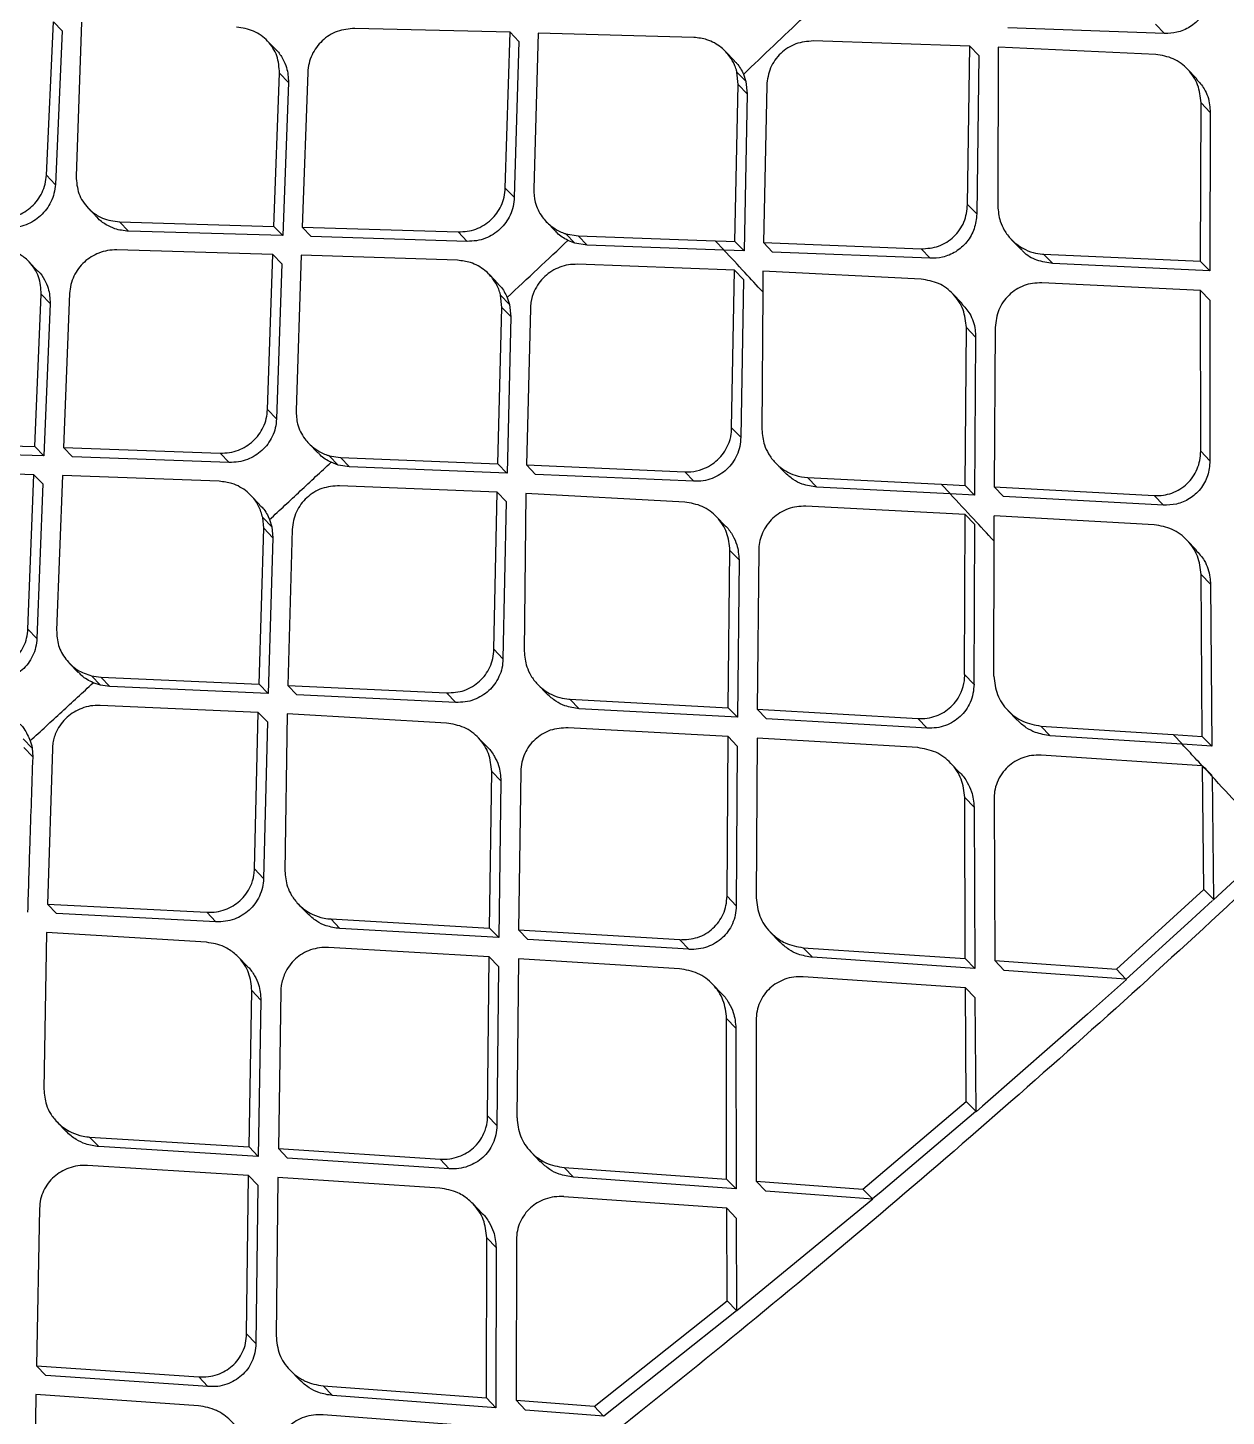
# Model space of a CAD drawing. Extents: x 0 to 84, y -21 to 126.
# Drawn here: x 71.775 to 73.091, y 10.282 to 11.807 of the extents above; entities that cross this region are included whole.
import ezdxf

# ---------------------------------------------------------------- set-up
doc = ezdxf.new("R2010")
doc.units = 0
doc.header["$MEASUREMENT"] = 0
doc.layers.add('1', color=4, linetype='Continuous')

# ---------------------------------------------------------------- blocks, each defined once
blk = doc.blocks.new('PRODIGY')
at = {"layer": '1', "color": 3, "linetype": 'Continuous', "lineweight": 25}
for p, q in [((71.7952, 11.6456), (71.8028, 11.814)), ((71.8125, 11.8039), (71.8028, 11.814)), ((71.8336, 11.8134), (71.8278, 11.6443)), ((72.3045, 11.8024), (72.1339, 11.8067)), ((73.0237, 11.8011), (72.8513, 11.8074)), ((73.0237, 11.8011), (73.0137, 11.8115)), ((71.8125, 11.8039), (71.805, 11.6354)), ((72.0475, 11.783), (72.0377, 11.7932)), ((72.2993, 11.6314), (72.3045, 11.8024)), ((72.3045, 11.8024), (72.3143, 11.7922)), ((72.3143, 11.7922), (72.3092, 11.6212)), ((72.3355, 11.8016), (72.3305, 11.6304)), ((72.5066, 11.7968), (72.3355, 11.8016)), ((72.8096, 11.7873), (72.6377, 11.7929)), ((72.5511, 11.7712), (72.5412, 11.7814)), ((72.8072, 11.6133), (72.8096, 11.7873)), ((72.8195, 11.7769), (72.8096, 11.7873)), ((72.8195, 11.7769), (72.8173, 11.6029)), ((72.8408, 11.7862), (72.8404, 11.6115)), ((73.0139, 11.7781), (72.8408, 11.7862)), ((72.0823, 11.7583), (72.0762, 11.5884)), ((72.5553, 11.7451), (72.5538, 11.7588)), ((72.5538, 11.7588), (72.5637, 11.7486)), ((73.0587, 11.7517), (73.0487, 11.7621)), ((72.0451, 11.5893), (72.0513, 11.7575)), ((72.0513, 11.7575), (72.0611, 11.7473)), ((72.0611, 11.7473), (72.0549, 11.5791)), ((72.5516, 11.5726), (72.5553, 11.7451)), ((72.5553, 11.7451), (72.5652, 11.7348)), ((72.561, 11.7563), (72.5637, 11.7484)), ((72.5637, 11.7484), (72.5652, 11.7348)), ((72.5865, 11.7441), (72.583, 11.5715)), ((72.5652, 11.7348), (72.5616, 11.5623)), ((73.0631, 11.5509), (73.0637, 11.7249)), ((73.0637, 11.7249), (73.0737, 11.7145)), ((73.0737, 11.7145), (73.0733, 11.5403)), ((71.7952, 11.6456), (71.8049, 11.6354)), ((72.2993, 11.6314), (72.3092, 11.6212)), ((71.8413, 11.6091), (71.851, 11.599)), ((72.8072, 11.6133), (72.8173, 11.6029)), ((71.8756, 11.5941), (72.0451, 11.5893)), ((71.8756, 11.5941), (71.8854, 11.5839)), ((72.3446, 11.5942), (72.3545, 11.5839)), ((72.0549, 11.5791), (71.8854, 11.5839)), ((72.0549, 11.5791), (72.0451, 11.5893)), ((72.0762, 11.5884), (72.2477, 11.5831)), ((72.0762, 11.5884), (72.086, 11.5782)), ((72.2576, 11.5728), (72.086, 11.5782)), ((72.2576, 11.5728), (72.2477, 11.5831)), ((72.3658, 11.5811), (72.3793, 11.5787)), ((72.3757, 11.5708), (72.3658, 11.5811)), ((72.3793, 11.5788), (72.3892, 11.5685)), ((72.3793, 11.5788), (72.5299, 11.5734)), ((72.044, 11.5584), (71.8727, 11.5634)), ((72.3757, 11.5708), (72.3682, 11.5738)), ((72.3892, 11.5685), (72.3757, 11.5708)), ((72.5395, 11.5631), (72.3892, 11.5685)), ((72.5299, 11.5734), (72.5398, 11.5631)), ((72.5616, 11.5623), (72.5397, 11.5631)), ((72.5516, 11.5726), (72.5616, 11.5623)), ((72.583, 11.5715), (72.7561, 11.5646)), ((72.583, 11.5715), (72.593, 11.5611)), ((72.7661, 11.5542), (72.593, 11.5611)), ((72.7561, 11.5646), (72.7661, 11.5542)), ((72.8552, 11.5749), (72.8653, 11.5645)), ((71.7858, 11.5402), (71.776, 11.5504)), ((72.0381, 11.3881), (72.044, 11.5584)), ((72.044, 11.5584), (72.0538, 11.5482)), ((72.0538, 11.5482), (72.048, 11.3779)), ((72.0751, 11.5575), (72.0694, 11.387)), ((72.2468, 11.552), (72.0751, 11.5575)), ((72.551, 11.5412), (72.3785, 11.5476)), ((72.8906, 11.5588), (73.0631, 11.5509)), ((72.8906, 11.5588), (72.9007, 11.5484)), ((73.0733, 11.5403), (72.9007, 11.5484)), ((73.0631, 11.5508), (73.0732, 11.5403)), ((72.2914, 11.5263), (72.2815, 11.5366)), ((72.548, 11.368), (72.551, 11.5412)), ((72.551, 11.5412), (72.561, 11.5309)), ((72.561, 11.5309), (72.558, 11.3576)), ((72.5824, 11.54), (72.5822, 11.5171)), ((72.7561, 11.5313), (72.5824, 11.54)), ((71.7826, 11.3473), (71.7895, 11.5148)), ((71.7895, 11.5148), (71.7993, 11.5046)), ((71.8207, 11.5155), (71.8139, 11.3462)), ((72.5822, 11.5171), (72.5813, 11.366)), ((72.801, 11.5048), (72.791, 11.5152)), ((73.0631, 11.5189), (72.8887, 11.5271)), ((73.0732, 11.5083), (73.0631, 11.5189)), ((73.0633, 11.3423), (73.0631, 11.5189)), ((71.7993, 11.5046), (71.7925, 11.3371)), ((72.2912, 11.3286), (72.2956, 11.5003)), ((72.2956, 11.5003), (72.2942, 11.5137)), ((72.2942, 11.5137), (72.3041, 11.5034)), ((72.2956, 11.5003), (72.3055, 11.4901)), ((72.3015, 11.5112), (72.3041, 11.5034)), ((72.3041, 11.5034), (72.3055, 11.49)), ((72.3269, 11.4992), (72.3227, 11.3273)), ((73.0732, 11.5083), (73.0735, 11.3317)), ((72.3055, 11.49), (72.3012, 11.3182)), ((72.8047, 11.3047), (72.8059, 11.4781)), ((72.8059, 11.4781), (72.8159, 11.4677)), ((72.8375, 11.4783), (72.8365, 11.3031)), ((72.8159, 11.4677), (72.8148, 11.2942)), ((72.0381, 11.3881), (72.048, 11.3779)), ((72.548, 11.368), (72.558, 11.3576)), ((71.6125, 11.3528), (71.7826, 11.3473)), ((71.7826, 11.3473), (71.7925, 11.3371)), ((72.0834, 11.3509), (72.0933, 11.3406)), ((71.7925, 11.3371), (71.6223, 11.3426)), ((71.8139, 11.3462), (71.8237, 11.336)), ((71.8139, 11.3462), (71.9861, 11.3402)), ((71.996, 11.33), (71.8237, 11.336)), ((71.9861, 11.3402), (71.996, 11.33)), ((72.1057, 11.3374), (72.1182, 11.3354)), ((72.1057, 11.3374), (72.1156, 11.3271)), ((72.1182, 11.3354), (72.2912, 11.3286)), ((72.1182, 11.3354), (72.1281, 11.3251)), ((73.0633, 11.3423), (73.0735, 11.3318)), ((71.7814, 11.3165), (71.6094, 11.3223)), ((71.7749, 11.147), (71.7814, 11.3165)), ((71.7814, 11.3165), (71.7913, 11.3063)), ((72.1156, 11.3271), (72.1079, 11.3301)), ((72.1281, 11.3251), (72.1156, 11.3271)), ((72.3012, 11.3182), (72.1281, 11.3251)), ((72.2912, 11.3286), (72.3011, 11.3182)), ((72.3227, 11.3273), (72.4964, 11.3197)), ((72.3227, 11.3273), (72.3326, 11.3169)), ((72.5065, 11.3093), (72.3326, 11.3169)), ((72.5064, 11.3093), (72.4964, 11.3197)), ((72.5961, 11.3296), (72.6061, 11.3191)), ((71.7913, 11.3063), (71.7848, 11.1367)), ((71.8127, 11.3155), (71.8063, 11.1457)), ((71.9851, 11.3093), (71.8127, 11.3155)), ((72.2905, 11.2973), (72.1173, 11.3043)), ((72.6315, 11.3134), (72.6416, 11.3029)), ((72.6315, 11.3134), (72.7781, 11.3061)), ((72.788, 11.2956), (72.6416, 11.3029)), ((72.7781, 11.3061), (72.7883, 11.2956)), ((72.7781, 11.3061), (72.8047, 11.3047)), ((72.8148, 11.2942), (72.8047, 11.3047)), ((72.8365, 11.3031), (73.0121, 11.2936)), ((72.8365, 11.3031), (72.8466, 11.2925)), ((72.0298, 11.2835), (72.0199, 11.2938)), ((72.2868, 11.1247), (72.2905, 11.2973)), ((72.3004, 11.287), (72.2905, 11.2973)), ((72.3004, 11.2869), (72.2968, 11.1143)), ((72.322, 11.296), (72.3202, 11.1226)), ((72.4964, 11.2865), (72.322, 11.296)), ((72.8148, 11.2942), (72.7881, 11.2956)), ((73.0223, 11.283), (72.8466, 11.2925)), ((73.0121, 11.2936), (73.0223, 11.283)), ((72.5414, 11.2599), (72.5313, 11.2703)), ((72.8045, 11.2728), (72.6295, 11.2818)), ((72.804, 11.097), (72.8045, 11.2728)), ((72.8045, 11.2728), (72.8147, 11.2623)), ((72.8363, 11.2434), (72.8364, 11.2712)), ((73.0122, 11.2615), (72.8364, 11.2712)), ((72.0288, 11.0865), (72.0339, 11.2576)), ((72.0339, 11.2576), (72.0328, 11.2695)), ((72.0328, 11.2695), (72.0427, 11.2593)), ((72.0339, 11.2576), (72.0438, 11.2473)), ((72.0403, 11.2672), (72.0427, 11.2593)), ((72.0427, 11.2593), (72.0438, 11.2473)), ((72.0653, 11.2564), (72.0604, 11.0851)), ((72.8147, 11.2623), (72.8142, 11.0864)), ((72.0438, 11.2473), (72.0388, 11.0762)), ((72.8361, 11.0951), (72.8363, 11.2434)), ((73.0584, 11.2341), (73.0482, 11.2447)), ((72.5443, 11.0606), (72.5461, 11.2333)), ((72.5461, 11.2333), (72.5562, 11.2229)), ((72.5779, 11.2334), (72.5762, 11.0589)), ((72.5562, 11.2229), (72.5544, 11.0501)), ((73.0638, 11.2068), (73.0741, 11.1962)), ((73.0651, 11.0291), (73.0638, 11.2068)), ((73.0741, 11.1962), (73.0754, 11.0184)), ((71.7749, 11.147), (71.7848, 11.1367)), ((72.2868, 11.1247), (72.2968, 11.1144)), ((71.8203, 11.1096), (71.8301, 11.0994)), ((71.8448, 11.0955), (71.8551, 11.094)), ((71.8448, 11.0955), (71.8547, 11.0852)), ((71.8547, 11.0852), (71.8466, 11.088)), ((71.8551, 11.094), (72.0288, 11.0865)), ((71.8551, 11.094), (71.865, 11.0837)), ((72.804, 11.097), (72.8142, 11.0864)), ((71.865, 11.0837), (71.8547, 11.0852)), ((72.0388, 11.0762), (71.865, 11.0837)), ((72.0288, 11.0865), (72.0388, 11.0762)), ((72.0604, 11.0851), (72.2348, 11.0768)), ((72.0604, 11.0851), (72.0704, 11.0747)), ((72.2449, 11.0664), (72.0704, 11.0747)), ((72.2348, 11.0768), (72.2449, 11.0664)), ((72.3349, 11.0862), (72.345, 11.0758)), ((72.028, 11.0554), (71.8541, 11.0631)), ((72.3704, 11.07), (72.5443, 11.0606)), ((72.3704, 11.07), (72.3805, 11.0595)), ((72.5544, 11.0501), (72.3805, 11.0595)), ((72.5544, 11.0501), (72.5443, 11.0606)), ((72.5762, 11.0589), (72.7525, 11.0487)), ((72.5762, 11.0589), (72.5863, 11.0483)), ((72.8516, 11.0574), (72.8618, 11.0468)), ((72.0237, 10.8835), (72.028, 11.0553)), ((72.028, 11.0554), (72.0379, 11.045)), ((72.0379, 11.045), (72.0337, 10.873)), ((72.0596, 11.0539), (72.0572, 10.8812)), ((72.2347, 11.0437), (72.0596, 11.0539)), ((72.7627, 11.0381), (72.5863, 11.0483)), ((72.7627, 11.0381), (72.7525, 11.0487)), ((71.7795, 11.0161), (71.7696, 11.0263)), ((72.2797, 11.0171), (72.2697, 11.0275)), ((72.544, 11.0289), (72.3683, 11.0385)), ((72.5429, 10.8537), (72.544, 11.0289)), ((72.5541, 11.0184), (72.544, 11.0289)), ((72.576, 11.0271), (72.575, 10.8517)), ((72.7524, 11.0167), (72.576, 11.0271)), ((72.898, 11.0298), (72.8878, 11.0404)), ((72.8878, 11.0404), (73.0329, 11.0312)), ((73.043, 11.0206), (72.898, 11.0298)), ((73.0329, 11.0312), (73.0432, 11.0206)), ((73.0329, 11.0312), (73.0651, 11.0291)), ((73.0651, 11.0291), (73.0754, 11.0184)), ((71.7801, 11.0066), (71.7702, 11.0169)), ((71.7795, 11.0161), (71.7801, 11.0066)), ((71.8017, 11.0155), (71.7963, 10.8449)), ((72.5541, 11.0184), (72.5531, 10.8431)), ((73.0755, 11.0184), (73.0431, 11.0206)), ((72.7988, 10.9892), (72.7885, 10.9998)), ((73.0648, 10.9968), (72.8879, 11.0083)), ((73.0669, 10.8609), (73.0654, 10.9961)), ((72.2819, 10.8185), (72.2844, 10.9906)), ((72.2844, 10.9906), (72.2945, 10.9801)), ((72.3163, 10.9905), (72.314, 10.8166)), ((73.0758, 10.9851), (73.0773, 10.8501)), ((72.2945, 10.9801), (72.2921, 10.808)), ((72.8041, 10.962), (72.8144, 10.9514)), ((72.8047, 10.785), (72.8041, 10.962)), ((72.8143, 10.9514), (72.8151, 10.7743)), ((72.8363, 10.96), (72.8371, 10.7828)), ((73.1441, 10.9113), (73.0771, 10.8491)), ((72.0237, 10.8835), (72.0337, 10.8731)), ((72.9708, 10.7733), (73.0669, 10.8609)), ((73.0669, 10.8609), (73.0773, 10.8502)), ((71.7963, 10.8449), (71.9714, 10.8359)), ((71.7963, 10.8449), (71.8062, 10.8345)), ((72.0719, 10.8449), (72.0819, 10.8344)), ((72.5429, 10.8537), (72.5531, 10.8431)), ((73.0763, 10.8489), (73.0491, 10.8239)), ((71.9814, 10.8255), (71.8062, 10.8345)), ((71.9714, 10.8359), (71.9814, 10.8255)), ((72.1075, 10.8285), (72.2819, 10.8185)), ((72.1075, 10.8285), (72.1175, 10.8181)), ((71.7953, 10.8138), (71.7923, 10.6417)), ((71.9711, 10.8029), (71.7953, 10.8138)), ((72.2921, 10.808), (72.1175, 10.8181)), ((72.2819, 10.8185), (72.2921, 10.808)), ((72.314, 10.8166), (72.4909, 10.8058)), ((72.314, 10.8166), (72.3242, 10.8061)), ((72.5905, 10.814), (72.6007, 10.8034)), ((73.0491, 10.8239), (72.9815, 10.7625)), ((72.5011, 10.7952), (72.3242, 10.8061)), ((72.4909, 10.8057), (72.5011, 10.7952)), ((72.0162, 10.7762), (72.0062, 10.7866)), ((72.2816, 10.7869), (72.1052, 10.7972)), ((72.2799, 10.6123), (72.2816, 10.7869)), ((72.2816, 10.7869), (72.2917, 10.7764)), ((72.3137, 10.7849), (72.3121, 10.6102)), ((72.4908, 10.7739), (72.3137, 10.7849)), ((72.6267, 10.797), (72.8047, 10.785)), ((72.637, 10.7864), (72.6267, 10.797)), ((72.8151, 10.7743), (72.637, 10.7864)), ((72.8047, 10.785), (72.815, 10.7743)), ((72.8371, 10.7828), (72.9708, 10.7733)), ((72.8371, 10.7828), (72.8475, 10.7721)), ((72.2917, 10.7763), (72.2901, 10.6017)), ((72.9812, 10.7625), (72.8475, 10.7721)), ((72.9708, 10.7733), (72.9812, 10.7625)), ((72.5372, 10.7463), (72.527, 10.7569)), ((72.8049, 10.7528), (72.6267, 10.765)), ((72.8058, 10.6281), (72.8049, 10.7528)), ((72.8049, 10.7528), (72.8153, 10.7421)), ((72.9817, 10.7621), (72.9391, 10.724)), ((72.0178, 10.5783), (72.0208, 10.7498)), ((72.0208, 10.7498), (72.0309, 10.7393)), ((72.0309, 10.7393), (72.028, 10.5678)), ((72.0529, 10.7496), (72.05, 10.5763)), ((72.8153, 10.7421), (72.8162, 10.6169)), ((72.9391, 10.724), (72.8235, 10.6229)), ((72.5425, 10.7192), (72.5527, 10.7086)), ((72.5425, 10.5428), (72.5425, 10.7192)), ((72.5527, 10.7086), (72.5528, 10.5321)), ((72.5748, 10.717), (72.575, 10.5404)), ((72.6922, 10.5317), (72.8058, 10.6281)), ((72.8162, 10.617), (72.7122, 10.5288)), ((72.8162, 10.6173), (72.8058, 10.6281)), ((72.8235, 10.6229), (72.8165, 10.6168)), ((71.8069, 10.6055), (71.817, 10.595)), ((72.2799, 10.6123), (72.2901, 10.6017)), ((71.8426, 10.589), (72.0178, 10.5783)), ((71.8426, 10.589), (71.8527, 10.5785)), ((72.028, 10.5678), (71.8527, 10.5785)), ((72.0178, 10.5783), (72.0279, 10.5678)), ((72.05, 10.5763), (72.2276, 10.5647)), ((72.05, 10.5763), (72.0601, 10.5657)), ((72.3275, 10.5726), (72.3378, 10.5619)), ((72.0173, 10.5468), (71.8403, 10.5578)), ((72.2378, 10.5541), (72.0601, 10.5657)), ((72.2378, 10.5541), (72.2276, 10.5647)), ((72.3639, 10.5555), (72.5425, 10.5428)), ((72.3639, 10.5555), (72.3741, 10.5448)), ((72.0151, 10.3727), (72.0173, 10.5468)), ((72.0173, 10.5468), (72.0275, 10.5362)), ((72.0495, 10.5447), (72.0475, 10.3705)), ((72.2273, 10.533), (72.0495, 10.5447)), ((72.5528, 10.5321), (72.3741, 10.5448)), ((72.5425, 10.5428), (72.5528, 10.5321)), ((72.575, 10.5404), (72.6922, 10.5317)), ((72.575, 10.5404), (72.5854, 10.5297)), ((72.0275, 10.5362), (72.0253, 10.3621)), ((72.5426, 10.5107), (72.3638, 10.5235)), ((72.703, 10.5209), (72.5854, 10.5297)), ((72.6922, 10.5317), (72.7026, 10.521)), ((72.7122, 10.5288), (72.7029, 10.521)), ((71.7876, 10.5106), (71.7842, 10.3377)), ((72.2738, 10.5052), (72.2636, 10.5159)), ((72.543, 10.4092), (72.5426, 10.5107)), ((72.5426, 10.5107), (72.5529, 10.5)), ((72.703, 10.5207), (72.5536, 10.398)), ((72.5529, 10.5), (72.5534, 10.3981)), ((72.2786, 10.3024), (72.279, 10.4782)), ((72.279, 10.4782), (72.2893, 10.4676)), ((72.2893, 10.4676), (72.2889, 10.2916)), ((72.3115, 10.4759), (72.3112, 10.2999)), ((72.3969, 10.2932), (72.543, 10.4092)), ((72.543, 10.4092), (72.5534, 10.3985)), ((72.5533, 10.3982), (72.4075, 10.2825)), ((72.0151, 10.3727), (72.0253, 10.3621)), ((71.7842, 10.3377), (71.9625, 10.3255)), ((71.7842, 10.3377), (71.7944, 10.3272)), ((71.9727, 10.3149), (71.7944, 10.3272)), ((71.9625, 10.3255), (71.9727, 10.3149)), ((72.0629, 10.3329), (72.0731, 10.3223)), ((72.0993, 10.3157), (72.2786, 10.3024)), ((72.1096, 10.305), (72.0993, 10.3157)), ((71.7837, 10.3063), (71.7812, 10.1325)), ((71.9621, 10.2938), (71.7837, 10.3063)), ((72.2889, 10.2916), (72.1096, 10.305)), ((72.2786, 10.3024), (72.2889, 10.2916)), ((72.3112, 10.2999), (72.3969, 10.2933)), ((72.3112, 10.2999), (72.3216, 10.2891)), ((72.2786, 10.2703), (72.0991, 10.2839)), ((72.4076, 10.2824), (72.3216, 10.2891)), ((72.4073, 10.2825), (72.3969, 10.2933))]:
    blk.add_line(p, q, dxfattribs=at)
at = {"layer": '1', "color": 3, "linetype": 'Continuous', "lineweight": 25, "flags": 128}
for points in [[(72.5299, 11.5734), (72.5421, 11.573), (72.5516, 11.5726)], [(73.0757, 10.9855), (73.0699, 10.9915), (73.0654, 10.9961)]]:
    blk.add_lwpolyline(points, dxfattribs=at)
at = {"layer": '1', "color": 3, "linetype": 'Continuous', "lineweight": 25}
for points, knots in [([(73.7038, 17.6398), (73.5881, 17.5307), (73.3529, 17.3088), (73.0099, 16.9848), (72.6861, 16.6786), (72.3966, 16.4046), (72.1528, 16.1737), (71.9512, 15.9828), (71.7883, 15.8284), (71.6432, 15.6909), (71.5188, 15.5731), (71.4173, 15.477), (71.3359, 15.3999), (71.2411, 15.31), (71.1121, 15.1878), (70.9471, 15.0316), (70.7602, 14.8547), (70.5548, 14.6603), (70.3367, 14.454), (70.0855, 14.2164), (69.8199, 13.9653), (69.5484, 13.7088), (69.3455, 13.5171), (69.2008, 13.3805), (69.097, 13.2825), (68.9815, 13.1734), (68.8462, 13.0458), (68.673, 12.8823), (68.4574, 12.6788), (68.1953, 12.4313), (67.8996, 12.1522), (67.5706, 11.8413), (67.2082, 11.4986), (66.8275, 11.1383), (66.5678, 10.8921), (66.4399, 10.7708)], [0, 0, 0, 0, 0.047732, 0.097021, 0.141602, 0.181473, 0.216643, 0.242357, 0.264803, 0.283982, 0.302359, 0.316221, 0.32592, 0.336001, 0.355428, 0.379237, 0.404198, 0.432652, 0.464067, 0.494314, 0.536393, 0.573752, 0.606394, 0.620146, 0.633459, 0.649229, 0.66783, 0.689262, 0.720711, 0.75677, 0.797442, 0.842721, 0.892609, 0.947115, 1, 1, 1, 1]), ([(75.0804, 13.2561), (74.9428, 13.0445), (74.6677, 12.6214), (74.2057, 12.0205), (73.7094, 11.4478), (73.1759, 10.9089), (72.6077, 10.4067), (72.0079, 9.9432), (71.3819, 9.5154), (70.9441, 9.264), (70.7251, 9.1383)], [0, 0, 0, 0, 0.125001, 0.250001, 0.375003, 0.499997, 0.624991, 0.749994, 0.874996, 1, 1, 1, 1]), ([(75.8605, 13.0614), (75.7386, 12.8638), (75.4948, 12.4689), (75.0898, 11.9019), (74.6579, 11.3567), (74.1979, 10.8373), (73.7092, 10.3479), (73.1931, 9.888), (72.6496, 9.4575), (72.0811, 9.057), (71.4924, 8.6838), (71.0844, 8.4617), (70.8804, 8.3507)], [0, 0, 0, 0, 0.100345, 0.20059, 0.300906, 0.400755, 0.500092, 0.599382, 0.699069, 0.799349, 0.899659, 1, 1, 1, 1]), ([(75.8755, 13.052), (75.867, 13.0382), (75.8447, 13.0019), (75.8043, 12.9359), (75.7574, 12.8592), (75.711, 12.7842), (75.6709, 12.7203), (75.6322, 12.6601), (75.5928, 12.5996), (75.5206, 12.4902), (75.4161, 12.3355), (75.2411, 12.0862), (75.0218, 11.7903), (74.7373, 11.4321), (74.4239, 11.0651), (74.0786, 10.6938), (73.687, 10.3075), (73.241, 9.9087), (72.7363, 9.5036), (72.2677, 9.1659), (71.8457, 8.8875), (71.5735, 8.7202), (71.394, 8.6148), (71.31, 8.5662), (71.2253, 8.5181), (71.1428, 8.472), (71.0579, 8.4253), (70.974, 8.3806), (70.9157, 8.3495), (70.8888, 8.3351)], [0, 0, 0, 0, 0.007015, 0.018363, 0.033423, 0.04585, 0.056436, 0.065972, 0.076735, 0.087612, 0.12255, 0.157338, 0.219069, 0.281467, 0.354684, 0.427219, 0.500115, 0.591822, 0.685047, 0.779145, 0.840884, 0.903128, 0.916964, 0.930721, 0.945004, 0.958992, 0.971501, 0.986828, 1, 1, 1, 1]), ([(76.4454, 12.9194), (76.3135, 12.7038), (76.0498, 12.2726), (75.614, 11.6516), (75.1474, 11.0555), (74.6487, 10.4893), (74.1199, 9.9537), (73.5582, 9.4518), (72.9657, 8.9824), (72.3453, 8.5468), (71.7027, 8.1424), (71.2576, 7.9022), (71.035, 7.7821)], [0, 0, 0, 0, 0.100262, 0.200594, 0.300842, 0.400493, 0.499762, 0.599107, 0.699009, 0.799378, 0.89967, 1, 1, 1, 1]), ([(77.0606, 12.7004), (76.9089, 12.4733), (76.6059, 12.0196), (76.1101, 11.3685), (75.5857, 10.7405), (75.031, 10.1383), (74.4811, 9.5944), (73.9431, 9.105), (73.4215, 8.6662), (72.8823, 8.2476), (72.3257, 7.8514), (71.7545, 7.4755), (71.3611, 7.2456), (71.1643, 7.1307)], [0, 0, 0, 0, 0.100069, 0.199912, 0.299747, 0.399786, 0.499827, 0.583023, 0.66622, 0.749552, 0.833045, 0.916507, 1, 1, 1, 1]), ([(71.1975, 7.0675), (71.2765, 7.1127), (71.4233, 7.1966), (71.624, 7.3175), (71.7909, 7.4205), (71.9265, 7.5062), (72.1474, 7.6486), (72.5764, 7.9359), (73.1798, 8.3773), (73.8419, 8.9153), (74.4224, 9.4346), (74.9502, 9.9497), (75.4285, 10.4555), (75.8005, 10.8822), (76.0761, 11.2174), (76.2583, 11.4472), (76.3979, 11.6293), (76.5051, 11.7727), (76.5936, 11.893), (76.7012, 12.0422), (76.8269, 12.2214), (76.9707, 12.4312), (77.0698, 12.583), (77.1227, 12.6641)], [0, 0, 0, 0, 0.0332, 0.06162, 0.085456, 0.104689, 0.120112, 0.181264, 0.292929, 0.392545, 0.492182, 0.576755, 0.661373, 0.745915, 0.78311, 0.81961, 0.852831, 0.866768, 0.884899, 0.907265, 0.93387, 0.964718, 1, 1, 1, 1]), ([(73.0746, 11.8503), (73.074, 11.8447), (73.0729, 11.8336), (73.0644, 11.8187), (73.0521, 11.8078), (73.0379, 11.8017), (73.0282, 11.8013), (73.0237, 11.8011)], [0, 0, 0, 0, 0.212117, 0.424567, 0.629362, 0.829581, 1, 1, 1, 1]), ([(72.0513, 11.7575), (72.0508, 11.764), (72.0498, 11.777), (72.039, 11.7934), (72.0234, 11.8052), (72.0104, 11.8071), (72.004, 11.8081)], [0, 0, 0, 0, 0.249657, 0.500264, 0.750573, 1, 1, 1, 1]), ([(72.1339, 11.8067), (72.1274, 11.8061), (72.1176, 11.8053), (72.1058, 11.7993), (72.0955, 11.7914), (72.0877, 11.7806), (72.0833, 11.7683), (72.0826, 11.7617), (72.0823, 11.7583)], [0, 0, 0, 0, 0.249856, 0.375697, 0.499849, 0.742668, 0.869518, 1, 1, 1, 1]), ([(72.5609, 11.7562), (72.5719, 11.7667), (72.594, 11.7877), (72.6161, 11.8087), (72.6272, 11.8192)], [0, 0, 0, 0, 0.499973, 1, 1, 1, 1]), ([(72.5538, 11.7588), (72.5538, 11.7589), (72.5538, 11.7589), (72.5537, 11.7591), (72.5535, 11.7599), (72.5528, 11.7625), (72.5506, 11.7681), (72.5457, 11.7769), (72.5361, 11.7871), (72.5223, 11.7949), (72.5114, 11.7962), (72.5066, 11.7968)], [0, 0, 0, 0, 0.00114, 0.003164, 0.010078, 0.035178, 0.130353, 0.28548, 0.500278, 0.776977, 1, 1, 1, 1]), ([(72.6377, 11.7929), (72.6312, 11.7924), (72.6213, 11.7916), (72.6096, 11.7855), (72.6018, 11.7795), (72.5953, 11.772), (72.5886, 11.7605), (72.5874, 11.7507), (72.5865, 11.7441)], [0, 0, 0, 0, 0.250133, 0.375518, 0.499564, 0.623568, 0.74924, 1, 1, 1, 1]), ([(72.0475, 11.783), (72.0476, 11.7829), (72.0508, 11.7802), (72.0548, 11.7736), (72.0603, 11.762), (72.0608, 11.7529), (72.0611, 11.7473)], [0, 0, 0, 0, 0.014387, 0.318827, 0.584782, 1, 1, 1, 1]), ([(73.0637, 11.7249), (73.0629, 11.7317), (73.0615, 11.7452), (73.0501, 11.7623), (73.0338, 11.7747), (73.0205, 11.777), (73.0139, 11.7781)], [0, 0, 0, 0, 0.249283, 0.50076, 0.751828, 1, 1, 1, 1]), ([(72.5508, 11.7709), (72.5517, 11.7701), (72.5563, 11.7662), (72.5589, 11.7607), (72.561, 11.7563)], [0, 0, 0, 0, 0.204804, 1, 1, 1, 1]), ([(73.0583, 11.7513), (73.0615, 11.7478), (73.0688, 11.7397), (73.0732, 11.7262), (73.0736, 11.7172), (73.0737, 11.7145)], [0, 0, 0, 0, 0.347189, 0.800684, 1, 1, 1, 1]), ([(71.7432, 11.5976), (71.7466, 11.5977), (71.7534, 11.598), (71.7659, 11.6016), (71.7799, 11.6102), (71.7896, 11.6234), (71.7941, 11.6357), (71.7948, 11.6422), (71.7952, 11.6456)], [0, 0, 0, 0, 0.133248, 0.260956, 0.499739, 0.742666, 0.869546, 1, 1, 1, 1]), ([(71.8278, 11.6443), (71.8283, 11.6378), (71.8294, 11.6248), (71.8391, 11.6102), (71.8491, 11.6022), (71.8604, 11.5962), (71.8691, 11.595), (71.8756, 11.5941)], [0, 0, 0, 0, 0.249425, 0.499844, 0.666161, 0.750756, 1, 1, 1, 1]), ([(71.805, 11.6354), (71.8046, 11.6321), (71.8039, 11.6255), (71.7994, 11.6133), (71.7897, 11.6001), (71.7757, 11.5915), (71.7631, 11.5878), (71.7564, 11.5876), (71.753, 11.5875)], [0, 0, 0, 0, 0.130424, 0.257323, 0.500275, 0.739028, 0.866751, 1, 1, 1, 1]), ([(72.2477, 11.5831), (72.2543, 11.5836), (72.2641, 11.5843), (72.276, 11.5903), (72.2863, 11.5981), (72.294, 11.609), (72.2984, 11.6213), (72.299, 11.628), (72.2993, 11.6314)], [0, 0, 0, 0, 0.250041, 0.376011, 0.499849, 0.741289, 0.868463, 1, 1, 1, 1]), ([(72.3092, 11.6212), (72.3089, 11.6178), (72.3083, 11.6111), (72.3039, 11.5987), (72.2944, 11.5854), (72.2804, 11.5767), (72.2678, 11.5731), (72.261, 11.5729), (72.2576, 11.5728)], [0, 0, 0, 0, 0.131558, 0.258764, 0.500135, 0.740048, 0.867513, 1, 1, 1, 1]), ([(72.3305, 11.6304), (72.3308, 11.6255), (72.3314, 11.6145), (72.3385, 11.6003), (72.3482, 11.5902), (72.3567, 11.5847), (72.3621, 11.5823), (72.3648, 11.5814), (72.3655, 11.5811), (72.3658, 11.5811), (72.3658, 11.5811)], [0, 0, 0, 0, 0.223748, 0.499686, 0.714145, 0.869131, 0.964436, 0.989693, 0.998817, 1, 1, 1, 1]), ([(72.7561, 11.5646), (72.7627, 11.565), (72.7726, 11.5657), (72.7844, 11.5717), (72.7922, 11.5777), (72.7986, 11.5853), (72.8053, 11.5968), (72.8065, 11.6067), (72.8072, 11.6133)], [0, 0, 0, 0, 0.2503863, 0.375898, 0.4994727, 0.6230611, 0.7488733, 1, 1, 1, 1]), ([(72.8404, 11.6115), (72.8409, 11.6059), (72.8418, 11.5966), (72.8475, 11.5844), (72.8555, 11.5738), (72.8665, 11.5653), (72.8785, 11.5604), (72.8865, 11.5588), (72.8902, 11.5588), (72.8906, 11.5588)], [0, 0, 0, 0, 0.207853, 0.343543, 0.500238, 0.705417, 0.857164, 0.984188, 1, 1, 1, 1]), ([(71.8854, 11.5839), (71.8803, 11.5845), (71.8716, 11.5855), (71.8602, 11.5912), (71.8536, 11.5956), (71.8511, 11.599), (71.8511, 11.599)], [0, 0, 0, 0, 0.39099, 0.667505, 0.997655, 1, 1, 1, 1]), ([(72.8173, 11.6029), (72.8167, 11.5974), (72.8155, 11.5864), (72.8071, 11.5717), (72.7947, 11.5608), (72.7804, 11.5547), (72.7706, 11.5543), (72.7661, 11.5542)], [0, 0, 0, 0, 0.210751, 0.421854, 0.625798, 0.826058, 1, 1, 1, 1]), ([(72.3681, 11.5739), (72.3638, 11.5762), (72.3587, 11.5789), (72.3552, 11.5834), (72.3547, 11.5841)], [0, 0, 0, 0, 0.842016, 1, 1, 1, 1]), ([(71.7895, 11.5148), (71.7891, 11.5213), (71.7881, 11.5343), (71.7786, 11.5489), (71.7687, 11.557), (71.7575, 11.5632), (71.7487, 11.5645), (71.7422, 11.5654)], [0, 0, 0, 0, 0.249529, 0.499984, 0.66177, 0.750878, 1, 1, 1, 1]), ([(71.8727, 11.5634), (71.8693, 11.5633), (71.8625, 11.5631), (71.85, 11.5595), (71.8359, 11.5509), (71.8262, 11.5376), (71.8217, 11.5254), (71.821, 11.5188), (71.8207, 11.5155)], [0, 0, 0, 0, 0.132305, 0.259678, 0.499558, 0.743665, 0.87029, 1, 1, 1, 1]), ([(72.3015, 11.5112), (72.3126, 11.5216), (72.3349, 11.5426), (72.3572, 11.5635), (72.3683, 11.574)], [0, 0, 0, 0, 0.499971, 1, 1, 1, 1]), ([(72.5822, 11.5173), (72.5757, 11.5243), (72.5614, 11.5397), (72.5472, 11.555), (72.5395, 11.5633)], [0, 0, 0, 0, 0.45965, 1, 1, 1, 1]), ([(72.9007, 11.5484), (72.8948, 11.5493), (72.8832, 11.5512), (72.871, 11.5579), (72.8666, 11.5637), (72.8657, 11.5649)], [0, 0, 0, 0, 0.446043, 0.891388, 1, 1, 1, 1]), ([(72.2942, 11.5137), (72.2942, 11.5137), (72.2941, 11.5138), (72.2941, 11.514), (72.2939, 11.5148), (72.2932, 11.5174), (72.2911, 11.5231), (72.2861, 11.5319), (72.2764, 11.5422), (72.2626, 11.5501), (72.2516, 11.5514), (72.2468, 11.552)], [0, 0, 0, 0, 0.0013169, 0.0035084, 0.0107159, 0.0362423, 0.1318076, 0.2866829, 0.5006632, 0.7805384, 1, 1, 1, 1]), ([(72.3785, 11.5476), (72.3752, 11.5475), (72.3686, 11.5474), (72.3591, 11.5447), (72.3502, 11.5404), (72.3424, 11.5344), (72.3358, 11.5269), (72.3304, 11.5174), (72.3273, 11.5079), (72.327, 11.5014), (72.3269, 11.4992)], [0, 0, 0, 0, 0.126465, 0.251632, 0.375944, 0.499747, 0.623975, 0.749539, 0.915901, 1, 1, 1, 1]), ([(71.7858, 11.5402), (71.7859, 11.5401), (71.789, 11.5376), (71.793, 11.5311), (71.7985, 11.5195), (71.799, 11.5103), (71.7993, 11.5046)], [0, 0, 0, 0, 0.010573, 0.308872, 0.573425, 1, 1, 1, 1]), ([(72.8059, 11.4781), (72.8052, 11.4848), (72.8037, 11.4983), (72.7923, 11.5154), (72.7761, 11.5279), (72.7628, 11.5301), (72.7561, 11.5313)], [0, 0, 0, 0, 0.249098, 0.500542, 0.751581, 1, 1, 1, 1]), ([(72.2912, 11.5261), (72.2922, 11.5252), (72.2966, 11.5211), (72.2993, 11.5155), (72.3015, 11.5112)], [0, 0, 0, 0, 0.212242, 1, 1, 1, 1]), ([(72.8887, 11.5271), (72.8853, 11.5271), (72.8788, 11.527), (72.8691, 11.5244), (72.8603, 11.5201), (72.8525, 11.514), (72.846, 11.5065), (72.8394, 11.4949), (72.8383, 11.485), (72.8375, 11.4783)], [0, 0, 0, 0, 0.129023, 0.251363, 0.376446, 0.500111, 0.623724, 0.749103, 1, 1, 1, 1]), ([(72.8006, 11.5045), (72.8038, 11.5009), (72.8112, 11.4927), (72.8155, 11.4792), (72.8158, 11.4703), (72.816, 11.4677)], [0, 0, 0, 0, 0.35347, 0.807376, 1, 1, 1, 1]), ([(71.9861, 11.3402), (71.9896, 11.3403), (71.9964, 11.3405), (72.009, 11.344), (72.0202, 11.3509), (72.0288, 11.3604), (72.0337, 11.3687), (72.0372, 11.3782), (72.0378, 11.3848), (72.0381, 11.3881)], [0, 0, 0, 0, 0.133112, 0.260643, 0.499049, 0.619176, 0.742486, 0.869303, 1, 1, 1, 1]), ([(72.048, 11.3779), (72.0477, 11.3745), (72.0471, 11.3679), (72.0436, 11.3585), (72.0386, 11.3501), (72.0301, 11.3406), (72.0189, 11.3338), (72.0062, 11.3302), (71.9995, 11.33), (71.996, 11.33)], [0, 0, 0, 0, 0.130693, 0.257495, 0.380718, 0.500899, 0.739357, 0.866891, 1, 1, 1, 1]), ([(72.0694, 11.387), (72.0697, 11.382), (72.0703, 11.3709), (72.0777, 11.3565), (72.0877, 11.3463), (72.0965, 11.3409), (72.1021, 11.3385), (72.1048, 11.3377), (72.1055, 11.3375), (72.1057, 11.3374), (72.1057, 11.3374), (72.1057, 11.3374)], [0, 0, 0, 0, 0.225649, 0.499969, 0.716532, 0.872211, 0.966736, 0.991049, 0.997421, 0.99974, 1, 1, 1, 1]), ([(72.4964, 11.3197), (72.4987, 11.3196), (72.5052, 11.3194), (72.5149, 11.3219), (72.5249, 11.3266), (72.5328, 11.3326), (72.5393, 11.3401), (72.5447, 11.3497), (72.5477, 11.3592), (72.5479, 11.3658), (72.548, 11.368)], [0, 0, 0, 0, 0.08467, 0.250001, 0.376227, 0.500031, 0.623768, 0.749409, 0.915506, 1, 1, 1, 1]), ([(72.5813, 11.366), (72.5818, 11.3603), (72.5827, 11.351), (72.5885, 11.3388), (72.596, 11.3288), (72.6062, 11.3208), (72.6184, 11.315), (72.6269, 11.3139), (72.6315, 11.3134)], [0, 0, 0, 0, 0.211826, 0.346433, 0.499982, 0.683208, 0.82771, 1, 1, 1, 1]), ([(72.558, 11.3576), (72.5578, 11.3542), (72.5573, 11.3474), (72.554, 11.3379), (72.5491, 11.3294), (72.5428, 11.3222), (72.5352, 11.3164), (72.5265, 11.3121), (72.5167, 11.3094), (72.5099, 11.3093), (72.5065, 11.3093)], [0, 0, 0, 0, 0.131822, 0.258808, 0.381411, 0.500195, 0.617989, 0.740238, 0.867443, 1, 1, 1, 1]), ([(72.1079, 11.3301), (72.1035, 11.3324), (72.098, 11.3352), (72.0943, 11.34), (72.0936, 11.3409)], [0, 0, 0, 0, 0.80778, 1, 1, 1, 1]), ([(73.0121, 11.2936), (73.0155, 11.2936), (73.0221, 11.2936), (73.0318, 11.2961), (73.0407, 11.3004), (73.0486, 11.3064), (73.055, 11.314), (73.0597, 11.3226), (73.0627, 11.3323), (73.0631, 11.3389), (73.0633, 11.3423)], [0, 0, 0, 0, 0.129615, 0.251362, 0.376363, 0.499382, 0.622445, 0.747766, 0.869819, 1, 1, 1, 1]), ([(73.0735, 11.3317), (73.073, 11.3262), (73.072, 11.3151), (73.0638, 11.3004), (73.0516, 11.2896), (73.0372, 11.2834), (73.0271, 11.2831), (73.0223, 11.283)], [0, 0, 0, 0, 0.209548, 0.419536, 0.620297, 0.816243, 1, 1, 1, 1]), ([(72.0403, 11.2672), (72.0516, 11.2777), (72.0741, 11.2986), (72.0966, 11.3196), (72.1079, 11.3301)], [0, 0, 0, 0, 0.500027, 1, 1, 1, 1]), ([(72.6416, 11.3029), (72.6361, 11.3037), (72.627, 11.305), (72.615, 11.3111), (72.6092, 11.3163), (72.6061, 11.3192)], [0, 0, 0, 0, 0.409082, 0.68418, 1, 1, 1, 1]), ([(72.0328, 11.2695), (72.0315, 11.2738), (72.0283, 11.2845), (72.0168, 11.2982), (72.001, 11.3073), (71.9898, 11.3087), (71.9851, 11.3093)], [0, 0, 0, 0, 0.197631, 0.500357, 0.789567, 1, 1, 1, 1]), ([(72.1173, 11.3043), (72.1107, 11.3039), (72.1008, 11.3032), (72.0889, 11.2973), (72.0811, 11.2914), (72.0745, 11.2841), (72.0696, 11.2757), (72.0662, 11.2663), (72.0656, 11.2597), (72.0653, 11.2564)], [0, 0, 0, 0, 0.249925, 0.375666, 0.499266, 0.620217, 0.743714, 0.870183, 1, 1, 1, 1]), ([(72.5461, 11.2333), (72.5454, 11.24), (72.544, 11.2535), (72.5326, 11.2706), (72.5164, 11.283), (72.503, 11.2853), (72.4964, 11.2865)], [0, 0, 0, 0, 0.24892, 0.500128, 0.751204, 1, 1, 1, 1]), ([(72.8363, 11.2435), (72.8288, 11.2516), (72.8127, 11.269), (72.7967, 11.2863), (72.7882, 11.2954)], [0, 0, 0, 0, 0.468075, 1, 1, 1, 1]), ([(72.0294, 11.2832), (72.0307, 11.2821), (72.0355, 11.2778), (72.0383, 11.2717), (72.0403, 11.2672)], [0, 0, 0, 0, 0.246458, 1, 1, 1, 1]), ([(72.6295, 11.2818), (72.6261, 11.2818), (72.6195, 11.2817), (72.6099, 11.2792), (72.6009, 11.2749), (72.5931, 11.2689), (72.5865, 11.2614), (72.5805, 11.2504), (72.5776, 11.2407), (72.5779, 11.2341), (72.5779, 11.2334)], [0, 0, 0, 0, 0.127038, 0.252369, 0.376484, 0.49992, 0.624091, 0.749698, 0.973864, 1, 1, 1, 1]), ([(72.5413, 11.2599), (72.5415, 11.2597), (72.5448, 11.2569), (72.5492, 11.25), (72.555, 11.2379), (72.5557, 11.2286), (72.5562, 11.2229)], [0, 0, 0, 0, 0.015874, 0.322503, 0.588907, 1, 1, 1, 1]), ([(73.0638, 11.2068), (73.063, 11.2137), (73.0613, 11.2275), (73.0494, 11.245), (73.0326, 11.2579), (73.019, 11.2603), (73.0122, 11.2615)], [0, 0, 0, 0, 0.248754, 0.500483, 0.752012, 1, 1, 1, 1]), ([(73.058, 11.2337), (73.0613, 11.23), (73.069, 11.2216), (73.0735, 11.2078), (73.074, 11.1987), (73.0741, 11.1962)], [0, 0, 0, 0, 0.353832, 0.817252, 1, 1, 1, 1]), ([(71.7225, 11.0994), (71.726, 11.0995), (71.7328, 11.0996), (71.7455, 11.1031), (71.7568, 11.1099), (71.7654, 11.1193), (71.7704, 11.1277), (71.7739, 11.137), (71.7746, 11.1436), (71.7749, 11.147)], [0, 0, 0, 0, 0.133931, 0.26173, 0.498966, 0.619816, 0.74338, 0.870003, 1, 1, 1, 1]), ([(71.7848, 11.1367), (71.7845, 11.1334), (71.7838, 11.1268), (71.7803, 11.1174), (71.7753, 11.109), (71.7667, 11.0996), (71.7554, 11.0929), (71.7427, 11.0894), (71.7359, 11.0892), (71.7324, 11.0892)], [0, 0, 0, 0, 0.130176, 0.256873, 0.38053, 0.501598, 0.738606, 0.866246, 1, 1, 1, 1]), ([(71.8063, 11.1457), (71.8067, 11.14), (71.8074, 11.1285), (71.8159, 11.1134), (71.8284, 11.1013), (71.8393, 11.0974), (71.8448, 11.0955)], [0, 0, 0, 0, 0.24826, 0.498772, 0.750163, 1, 1, 1, 1]), ([(72.2348, 11.0768), (72.2415, 11.0772), (72.2514, 11.0777), (72.2634, 11.0836), (72.2713, 11.0894), (72.2777, 11.0967), (72.2827, 11.1051), (72.286, 11.1146), (72.2865, 11.1213), (72.2868, 11.1247)], [0, 0, 0, 0, 0.250335, 0.37612, 0.499408, 0.618957, 0.741889, 0.868728, 1, 1, 1, 1]), ([(72.3202, 11.1226), (72.3207, 11.1168), (72.3216, 11.1075), (72.3274, 11.0953), (72.3353, 11.0849), (72.3463, 11.0764), (72.3584, 11.0716), (72.3664, 11.07), (72.37, 11.0699), (72.3704, 11.0699)], [0, 0, 0, 0, 0.214873, 0.348599, 0.499664, 0.707203, 0.859883, 0.985522, 1, 1, 1, 1]), ([(72.2968, 11.1143), (72.2966, 11.1109), (72.2961, 11.1042), (72.2927, 11.0947), (72.2878, 11.0863), (72.2793, 11.0767), (72.268, 11.0699), (72.2552, 11.0665), (72.2484, 11.0664), (72.2449, 11.0664)], [0, 0, 0, 0, 0.131249, 0.258062, 0.380965, 0.500515, 0.738842, 0.866492, 1, 1, 1, 1]), ([(71.7774, 11.0243), (71.789, 11.0349), (71.812, 11.0561), (71.8351, 11.0773), (71.8466, 11.088)], [0, 0, 0, 0, 0.500015, 1, 1, 1, 1]), ([(71.8466, 11.088), (71.842, 11.0902), (71.8358, 11.0932), (71.8316, 11.0984), (71.8305, 11.0997)], [0, 0, 0, 0, 0.752398, 1, 1, 1, 1]), ([(72.7525, 11.0487), (72.756, 11.0487), (72.7628, 11.0487), (72.7727, 11.0513), (72.7815, 11.0555), (72.7892, 11.0614), (72.7957, 11.0688), (72.8009, 11.0785), (72.8039, 11.0881), (72.804, 11.0947), (72.8041, 11.097)], [0, 0, 0, 0, 0.133041, 0.260362, 0.382502, 0.500043, 0.623542, 0.749181, 0.913346, 1, 1, 1, 1]), ([(72.8361, 11.0951), (72.8369, 11.0883), (72.8385, 11.0744), (72.8505, 11.057), (72.8673, 11.0441), (72.881, 11.0417), (72.8878, 11.0404)], [0, 0, 0, 0, 0.248485, 0.500084, 0.75152, 1, 1, 1, 1]), ([(72.3805, 11.0595), (72.3752, 11.0603), (72.3662, 11.0616), (72.3541, 11.0676), (72.3482, 11.0729), (72.345, 11.0758)], [0, 0, 0, 0, 0.397565, 0.67398, 1, 1, 1, 1]), ([(72.8143, 11.0864), (72.814, 11.0829), (72.8136, 11.0761), (72.8104, 11.0664), (72.8056, 11.0579), (72.7993, 11.0507), (72.7917, 11.0449), (72.7829, 11.0407), (72.773, 11.0381), (72.7662, 11.0381), (72.7627, 11.0381)], [0, 0, 0, 0, 0.132413, 0.259506, 0.381921, 0.500225, 0.617721, 0.739763, 0.866999, 1, 1, 1, 1]), ([(71.8541, 11.0631), (71.8506, 11.063), (71.8438, 11.0629), (71.8311, 11.0594), (71.8197, 11.0526), (71.811, 11.043), (71.8054, 11.0335), (71.8022, 11.0242), (71.8018, 11.0177), (71.8017, 11.0155)], [0, 0, 0, 0, 0.133115, 0.260709, 0.49942, 0.624258, 0.749428, 0.916381, 1, 1, 1, 1]), ([(71.7661, 11.0426), (71.7664, 11.0424), (71.7681, 11.0409), (71.7725, 11.0351), (71.7753, 11.0289), (71.7774, 11.0243)], [0, 0, 0, 0, 0.0602288, 0.3053417, 1, 1, 1, 1]), ([(72.2844, 10.9906), (72.2837, 10.9973), (72.2824, 11.0107), (72.271, 11.0278), (72.2547, 11.0402), (72.2413, 11.0426), (72.2347, 11.0437)], [0, 0, 0, 0, 0.24873, 0.499928, 0.750979, 1, 1, 1, 1]), ([(72.898, 11.0298), (72.8925, 11.0307), (72.8832, 11.0322), (72.8709, 11.0385), (72.865, 11.0439), (72.8619, 11.0468)], [0, 0, 0, 0, 0.410172, 0.685819, 1, 1, 1, 1]), ([(72.3683, 11.0385), (72.3616, 11.0382), (72.3517, 11.0376), (72.3397, 11.0318), (72.3318, 11.0259), (72.3253, 11.0187), (72.3204, 11.0102), (72.3171, 11.0007), (72.3166, 10.9939), (72.3163, 10.9905)], [0, 0, 0, 0, 0.250358, 0.375926, 0.499343, 0.619708, 0.742883, 0.869476, 1, 1, 1, 1]), ([(71.7774, 11.0243), (71.7779, 11.0228), (71.7788, 11.0201), (71.7793, 11.0173), (71.7795, 11.0161)], [0, 0, 0, 0, 0.559917, 1, 1, 1, 1]), ([(72.2797, 11.017), (72.2798, 11.0169), (72.2831, 11.0142), (72.2874, 11.0074), (72.2933, 10.9954), (72.294, 10.9859), (72.2945, 10.9801)], [0, 0, 0, 0, 0.012123, 0.31483, 0.580547, 1, 1, 1, 1]), ([(72.8041, 10.962), (72.8033, 10.9689), (72.8016, 10.9827), (72.7897, 11.0002), (72.7729, 11.0131), (72.7592, 11.0155), (72.7524, 11.0167)], [0, 0, 0, 0, 0.24855, 0.500188, 0.751621, 1, 1, 1, 1]), ([(73.065, 10.9968), (73.0624, 10.9996), (73.0551, 11.0075), (73.0478, 11.0153), (73.0431, 11.0204)], [0, 0, 0, 0, 0.351704, 1, 1, 1, 1]), ([(71.7801, 11.0066), (71.779, 10.9748), (71.777, 10.918), (71.7753, 10.8611), (71.7745, 10.8361)], [0, 0, 0, 0, 0.560012, 1, 1, 1, 1]), ([(72.8879, 11.0083), (72.8844, 11.0083), (72.8776, 11.0084), (72.8678, 11.0059), (72.8589, 11.0017), (72.8511, 10.9958), (72.8444, 10.988), (72.8395, 10.9788), (72.8366, 10.9692), (72.8364, 10.9629), (72.8363, 10.96)], [0, 0, 0, 0, 0.131906, 0.257696, 0.378004, 0.499446, 0.623951, 0.76095, 0.889965, 1, 1, 1, 1]), ([(73.0648, 10.9968), (73.0649, 10.9968), (73.0651, 10.9968), (73.0653, 10.9968), (73.0654, 10.9968)], [0, 0, 0, 0, 0.562186, 1, 1, 1, 1]), ([(73.0654, 10.9968), (73.0654, 10.9967), (73.0654, 10.9965), (73.0654, 10.9962), (73.0654, 10.9961)], [0, 0, 0, 0, 0.559586, 1, 1, 1, 1]), ([(73.0758, 10.9861), (73.0738, 10.9881), (73.0704, 10.9917), (73.0669, 10.9952), (73.0654, 10.9968)], [0, 0, 0, 0, 0.5599908, 1, 1, 1, 1]), ([(72.7987, 10.9891), (72.7988, 10.9891), (72.8023, 10.9862), (72.8067, 10.9791), (72.8129, 10.9667), (72.8138, 10.9572), (72.8143, 10.9514)], [0, 0, 0, 0, 0.010203, 0.320284, 0.588748, 1, 1, 1, 1]), ([(73.1441, 10.9114), (73.1312, 10.9252), (73.1083, 10.95), (73.0854, 10.9748), (73.0753, 10.9856)], [0, 0, 0, 0, 0.560245, 1, 1, 1, 1]), ([(71.9714, 10.8359), (71.9749, 10.8359), (71.9818, 10.836), (71.9946, 10.8393), (72.006, 10.8461), (72.0147, 10.8557), (72.0202, 10.8653), (72.0233, 10.8747), (72.0236, 10.8812), (72.0237, 10.8834)], [0, 0, 0, 0, 0.134327, 0.262294, 0.499667, 0.62398, 0.749395, 0.915963, 1, 1, 1, 1]), ([(72.0572, 10.8812), (72.0577, 10.8754), (72.0586, 10.8659), (72.0645, 10.8538), (72.0724, 10.8434), (72.0834, 10.835), (72.095, 10.8304), (72.1025, 10.8289), (72.1063, 10.8285), (72.1073, 10.8285), (72.1075, 10.8285)], [0, 0, 0, 0, 0.217482, 0.350453, 0.499449, 0.708796, 0.862123, 0.959197, 0.99503, 1, 1, 1, 1]), ([(72.0337, 10.873), (72.0335, 10.8697), (72.0329, 10.863), (72.0295, 10.8535), (72.0245, 10.8451), (72.016, 10.8356), (72.0046, 10.8289), (71.9918, 10.8255), (71.9849, 10.8255), (71.9814, 10.8255)], [0, 0, 0, 0, 0.130541, 0.257044, 0.380036, 0.500148, 0.737682, 0.865665, 1, 1, 1, 1]), ([(72.4909, 10.8057), (72.4976, 10.806), (72.5077, 10.8065), (72.5197, 10.8122), (72.5276, 10.818), (72.5341, 10.8253), (72.539, 10.8338), (72.5422, 10.8435), (72.5427, 10.8503), (72.5429, 10.8537)], [0, 0, 0, 0, 0.250787, 0.376358, 0.499445, 0.618569, 0.74123, 0.868153, 1, 1, 1, 1]), ([(72.575, 10.8517), (72.5758, 10.8449), (72.5774, 10.8311), (72.5879, 10.8156), (72.5985, 10.8068), (72.6105, 10.7999), (72.6199, 10.7982), (72.6267, 10.797)], [0, 0, 0, 0, 0.24806, 0.499348, 0.657354, 0.751475, 1, 1, 1, 1]), ([(72.1175, 10.818), (72.1124, 10.8188), (72.1035, 10.8201), (72.0913, 10.826), (72.0852, 10.8315), (72.082, 10.8345)], [0, 0, 0, 0, 0.383203, 0.667616, 1, 1, 1, 1]), ([(72.5531, 10.8431), (72.5529, 10.8397), (72.5524, 10.8329), (72.5492, 10.8232), (72.5443, 10.8147), (72.538, 10.8076), (72.5303, 10.8018), (72.5215, 10.7977), (72.5116, 10.7951), (72.5047, 10.7951), (72.5011, 10.7951)], [0, 0, 0, 0, 0.131693, 0.258493, 0.380977, 0.499871, 0.616833, 0.738749, 0.866314, 1, 1, 1, 1]), ([(72.0208, 10.7498), (72.0202, 10.7564), (72.0189, 10.7699), (72.0087, 10.7851), (71.9984, 10.7936), (71.9867, 10.8003), (71.9778, 10.8018), (71.9711, 10.8029)], [0, 0, 0, 0, 0.248309, 0.499236, 0.665233, 0.75097, 1, 1, 1, 1]), ([(72.637, 10.7864), (72.6315, 10.7872), (72.6223, 10.7887), (72.61, 10.795), (72.604, 10.8005), (72.6007, 10.8035)], [0, 0, 0, 0, 0.401642, 0.67947, 1, 1, 1, 1]), ([(72.1052, 10.7972), (72.1018, 10.7972), (72.0952, 10.7972), (72.0854, 10.7948), (72.0764, 10.7906), (72.0685, 10.7848), (72.0618, 10.7774), (72.0562, 10.7676), (72.0535, 10.7584), (72.0527, 10.7519), (72.0528, 10.7499), (72.0529, 10.7496)], [0, 0, 0, 0, 0.127312, 0.252784, 0.376828, 0.500048, 0.624443, 0.749462, 0.923764, 0.989847, 1, 1, 1, 1]), ([(72.0162, 10.7761), (72.0163, 10.776), (72.0196, 10.7733), (72.0238, 10.7666), (72.0297, 10.7546), (72.0305, 10.7451), (72.0309, 10.7393)], [0, 0, 0, 0, 0.016409, 0.313231, 0.576268, 1, 1, 1, 1]), ([(72.5425, 10.7192), (72.5417, 10.7261), (72.54, 10.7399), (72.5281, 10.7573), (72.5113, 10.7702), (72.4976, 10.7727), (72.4908, 10.7739)], [0, 0, 0, 0, 0.248331, 0.499899, 0.751343, 1, 1, 1, 1]), ([(72.6267, 10.765), (72.6232, 10.765), (72.6163, 10.7651), (72.6064, 10.7626), (72.5975, 10.7584), (72.5898, 10.7527), (72.5835, 10.7455), (72.5786, 10.7369), (72.5754, 10.7273), (72.575, 10.7205), (72.5748, 10.717)], [0, 0, 0, 0, 0.133088, 0.260407, 0.382476, 0.499989, 0.619578, 0.742314, 0.86888, 1, 1, 1, 1]), ([(72.5372, 10.7463), (72.5373, 10.7462), (72.5406, 10.7434), (72.545, 10.7364), (72.5512, 10.7241), (72.5522, 10.7144), (72.5527, 10.7086)], [0, 0, 0, 0, 0.007369, 0.313888, 0.581656, 1, 1, 1, 1]), ([(71.7924, 10.6417), (71.7929, 10.6358), (71.7937, 10.6264), (71.7996, 10.6143), (71.8076, 10.6039), (71.8186, 10.5955), (71.8303, 10.5909), (71.8378, 10.5894), (71.8415, 10.589), (71.8425, 10.589), (71.8426, 10.589)], [0, 0, 0, 0, 0.219534, 0.351915, 0.499247, 0.710359, 0.86431, 0.960874, 0.99558, 1, 1, 1, 1]), ([(72.2276, 10.5647), (72.2311, 10.5647), (72.2381, 10.5646), (72.248, 10.5672), (72.2569, 10.5713), (72.2646, 10.577), (72.2712, 10.5843), (72.2766, 10.5939), (72.2796, 10.6034), (72.2798, 10.61), (72.2799, 10.6123)], [0, 0, 0, 0, 0.1344441, 0.262306, 0.3840893, 0.5004387, 0.6243908, 0.7496381, 0.9135815, 1, 1, 1, 1]), ([(72.2901, 10.6017), (72.2899, 10.5983), (72.2894, 10.5915), (72.2861, 10.5819), (72.2812, 10.5734), (72.2748, 10.5663), (72.2671, 10.5607), (72.2582, 10.5565), (72.2483, 10.554), (72.2413, 10.5541), (72.2378, 10.5541)], [0, 0, 0, 0, 0.131042, 0.257477, 0.37999, 0.499446, 0.615863, 0.737728, 0.865601, 1, 1, 1, 1]), ([(72.3122, 10.6102), (72.3129, 10.6033), (72.3145, 10.5896), (72.3251, 10.5739), (72.3358, 10.5651), (72.3479, 10.5583), (72.357, 10.5567), (72.3639, 10.5555)], [0, 0, 0, 0, 0.247791, 0.499034, 0.666869, 0.751154, 1, 1, 1, 1]), ([(71.8527, 10.5785), (71.8478, 10.5792), (71.8391, 10.5805), (71.8268, 10.5863), (71.8205, 10.5919), (71.817, 10.595)], [0, 0, 0, 0, 0.3646816, 0.6508228, 1, 1, 1, 1]), ([(71.8403, 10.5578), (71.8367, 10.5578), (71.8298, 10.5578), (71.817, 10.5545), (71.8055, 10.5479), (71.7968, 10.5384), (71.7918, 10.53), (71.7884, 10.5206), (71.7879, 10.5139), (71.7876, 10.5106)], [0, 0, 0, 0, 0.134193, 0.262139, 0.499865, 0.621362, 0.744809, 0.870838, 1, 1, 1, 1]), ([(72.3741, 10.5448), (72.3688, 10.5457), (72.3597, 10.5472), (72.3473, 10.5534), (72.3411, 10.559), (72.3378, 10.562)], [0, 0, 0, 0, 0.390416, 0.671699, 1, 1, 1, 1]), ([(72.279, 10.4782), (72.2783, 10.4851), (72.2767, 10.4989), (72.2661, 10.5143), (72.2555, 10.5232), (72.2435, 10.5301), (72.2341, 10.5318), (72.2273, 10.533)], [0, 0, 0, 0, 0.247836, 0.49908, 0.658604, 0.751243, 1, 1, 1, 1]), ([(72.3638, 10.5236), (72.3602, 10.5236), (72.3533, 10.5237), (72.3433, 10.5212), (72.3344, 10.5171), (72.3267, 10.5114), (72.3203, 10.5042), (72.3154, 10.4957), (72.3121, 10.4861), (72.3117, 10.4794), (72.3115, 10.4759)], [0, 0, 0, 0, 0.133723, 0.261328, 0.383349, 0.500399, 0.620483, 0.743279, 0.869552, 1, 1, 1, 1]), ([(72.2738, 10.5052), (72.2739, 10.5051), (72.2772, 10.5024), (72.2816, 10.4955), (72.2878, 10.4832), (72.2888, 10.4735), (72.2893, 10.4676)], [0, 0, 0, 0, 0.008262, 0.310277, 0.576371, 1, 1, 1, 1]), ([(71.9625, 10.3255), (71.966, 10.3254), (71.973, 10.3254), (71.986, 10.3285), (71.9975, 10.3351), (72.0061, 10.3446), (72.0111, 10.353), (72.0144, 10.3626), (72.0149, 10.3693), (72.0151, 10.3727)], [0, 0, 0, 0, 0.135302, 0.263659, 0.500331, 0.620195, 0.743022, 0.869373, 1, 1, 1, 1]), ([(72.0475, 10.3705), (72.0483, 10.3636), (72.0498, 10.3499), (72.0608, 10.3338), (72.0712, 10.3254), (72.0772, 10.3221), (72.0789, 10.3212), (72.0855, 10.3181), (72.0924, 10.3169), (72.0993, 10.3157)], [0, 0, 0, 0, 0.247319, 0.498729, 0.684094, 0.732429, 0.749204, 0.751059, 1, 1, 1, 1]), ([(72.0253, 10.3621), (72.0251, 10.3587), (72.0246, 10.3519), (72.0213, 10.3424), (72.0163, 10.3339), (72.0077, 10.3245), (71.9962, 10.3179), (71.9832, 10.3147), (71.9763, 10.3148), (71.9727, 10.3149)], [0, 0, 0, 0, 0.130843, 0.25732, 0.380138, 0.500066, 0.736784, 0.864971, 1, 1, 1, 1]), ([(72.1096, 10.305), (72.1044, 10.3059), (72.0954, 10.3073), (72.0829, 10.3135), (72.0766, 10.3192), (72.0731, 10.3223)], [0, 0, 0, 0, 0.377128, 0.661863, 1, 1, 1, 1]), ([(72.0139, 10.239), (72.0131, 10.2459), (72.0116, 10.2596), (72.0001, 10.2765), (71.989, 10.285), (71.9767, 10.2913), (71.969, 10.2926), (71.9621, 10.2938)], [0, 0, 0, 0, 0.247754, 0.499064, 0.720725, 0.750845, 1, 1, 1, 1]), ([(72.0991, 10.2839), (72.0955, 10.2839), (72.0886, 10.284), (72.0786, 10.2816), (72.0696, 10.2776), (72.0619, 10.2719), (72.0554, 10.2648), (72.0504, 10.2563), (72.0471, 10.2468), (72.0467, 10.24), (72.0465, 10.2366)], [0, 0, 0, 0, 0.134401, 0.262283, 0.384183, 0.500718, 0.621225, 0.744116, 0.870117, 1, 1, 1, 1])]:
    blk.add_open_spline(points, degree=3, knots=knots, dxfattribs=at)

msp = doc.modelspace()

# ---------------------------------------------------------------- block references
at = {"layer": '1'}
msp.add_blockref('PRODIGY', (0, 0), dxfattribs=at)

doc.saveas('drawing.dxf')
